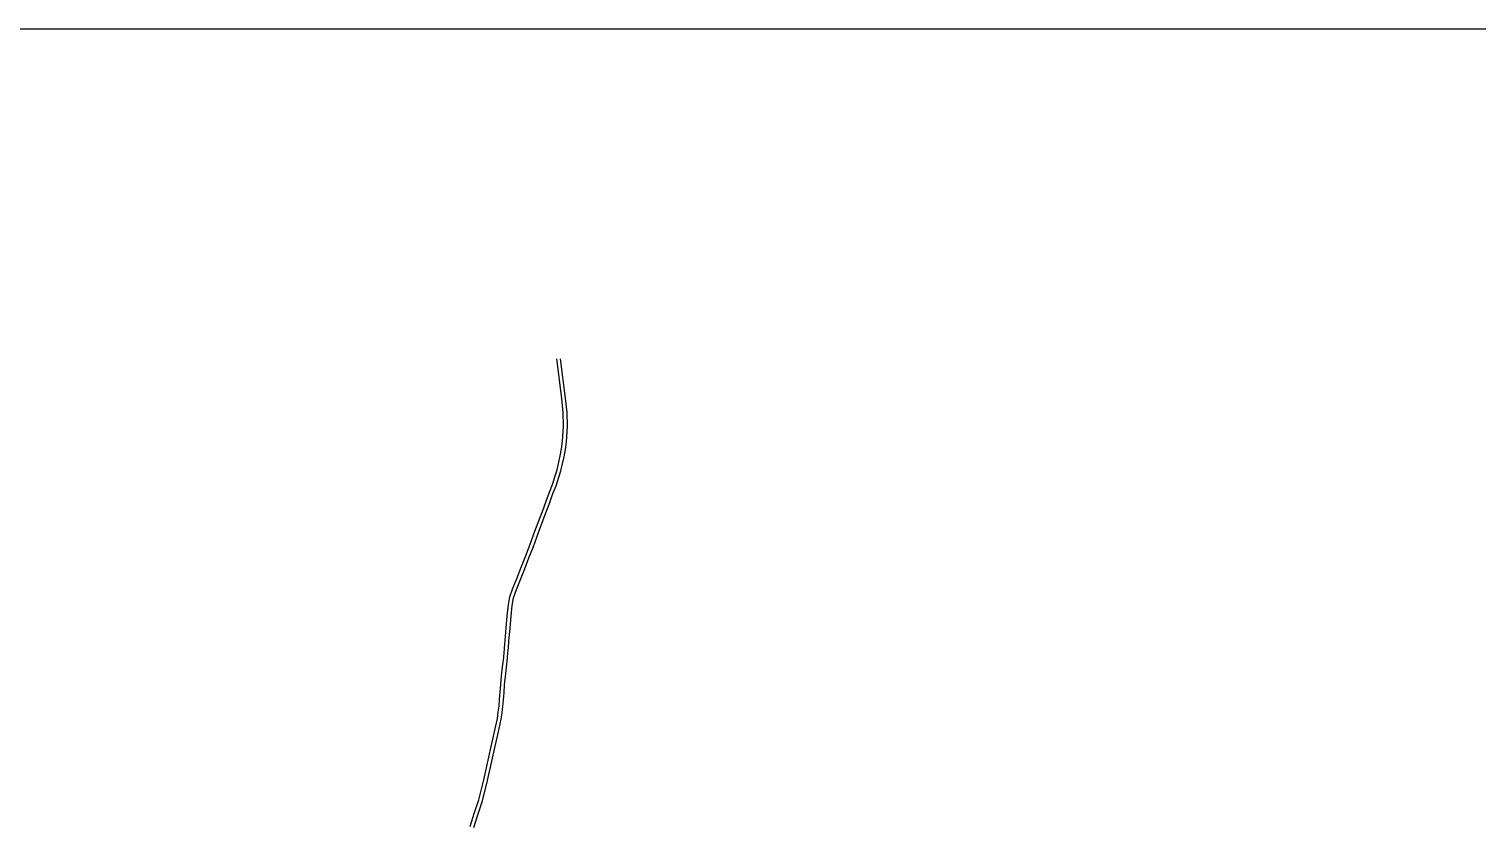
# Model space of a CAD drawing. Extents: x 714896 to 749292, y 8417558 to 8447149.
# Drawn here: x 728138 to 732365, y 8444823 to 8447149 of the extents above; entities that cross this region are included whole.
import ezdxf

# ---------------------------------------------------------------- set-up
doc = ezdxf.new("R2010")
doc.units = 0
doc.header["$MEASUREMENT"] = 0
doc.layers.get('0').update_dxf_attribs({"linetype": 'CONTINUOUS'})
doc.layers.add('QUADRA', color=6, linetype='CONTINUOUS')

msp = doc.modelspace()

# ---------------------------------------------------------------- linework, layer by layer
msp.add_lwpolyline([(714896.5, 8447149), (749291.6, 8447149), (749291.6, 8417557.8), (714896.5, 8417557.8)], close=True)
at = {"layer": 'QUADRA'}
for points in [[(729426.2, 8444821.6), (729438.1, 8444859.2), (729451.3, 8444899.2), (729465.5, 8444957.8), (729480.6, 8445023.5), (729487.7, 8445055), (729505.7, 8445137.1), (729508.2, 8445155.3), (729510.3, 8445172.4), (729512, 8445192.2), (729513.9, 8445213.3), (729515.8, 8445235.7), (729518, 8445260.7), (729520.7, 8445287), (729523.9, 8445314.6), (729524.1, 8445316.7), (729526.3, 8445339.8), (729526.5, 8445342.1), (729528.5, 8445364.8), (729531.6, 8445400.6), (729534.5, 8445436.5), (729537.8, 8445468.4), (729542.3, 8445491.6), (729550.9, 8445517.3), (729561.3, 8445542.1), (729574, 8445575.4), (729587.3, 8445609.4), (729600.2, 8445643), (729615, 8445682.9), (729629, 8445720.9), (729637.1, 8445740.7), (729648.2, 8445770.9), (729657.2, 8445797.1), (729666.7, 8445819.8), (729674.6, 8445844.4), (729680.3, 8445862.5), (729689.2, 8445902.9), (729693.1, 8445923.9), (729695.9, 8445945.6), (729698.9, 8445989.6), (729697.8, 8446029), (729693.4, 8446070.8), (729678.8, 8446186.3), (729678.8, 8446186.3)], [(729436.6, 8444818.2), (729448.6, 8444855.8), (729461.9, 8444896.2), (729476.2, 8444955.3), (729491.3, 8445021), (729507.5, 8445093.9), (729516.5, 8445135.1), (729519.2, 8445153.9), (729521.2, 8445171.3), (729522.9, 8445191.2), (729524.9, 8445212.4), (729526.7, 8445234.7), (729528.9, 8445259.6), (729531.7, 8445285.8), (729534.8, 8445313.5), (729535.1, 8445315.6), (729537.2, 8445338.8), (729537.5, 8445341.1), (729539.4, 8445363.8), (729542.5, 8445399.7), (729545.5, 8445435.5), (729548.7, 8445466.8), (729553, 8445488.8), (729561.2, 8445513.4), (729571.5, 8445537.9), (729584.3, 8445571.5), (729597.6, 8445605.4), (729610.5, 8445639.1), (729625.3, 8445679.1), (729639.2, 8445716.9), (729647.4, 8445736.7), (729658.6, 8445767.2), (729667.5, 8445793.2), (729677, 8445816), (729685.1, 8445841.1), (729690.9, 8445859.7), (729700, 8445900.7), (729704, 8445922.2), (729706.9, 8445944.5), (729709.9, 8445989.4), (729708.8, 8446029.7), (729704.4, 8446072), (729689.8, 8446186.6)]]:
    msp.add_lwpolyline(points, dxfattribs=at)

doc.saveas('drawing.dxf')
